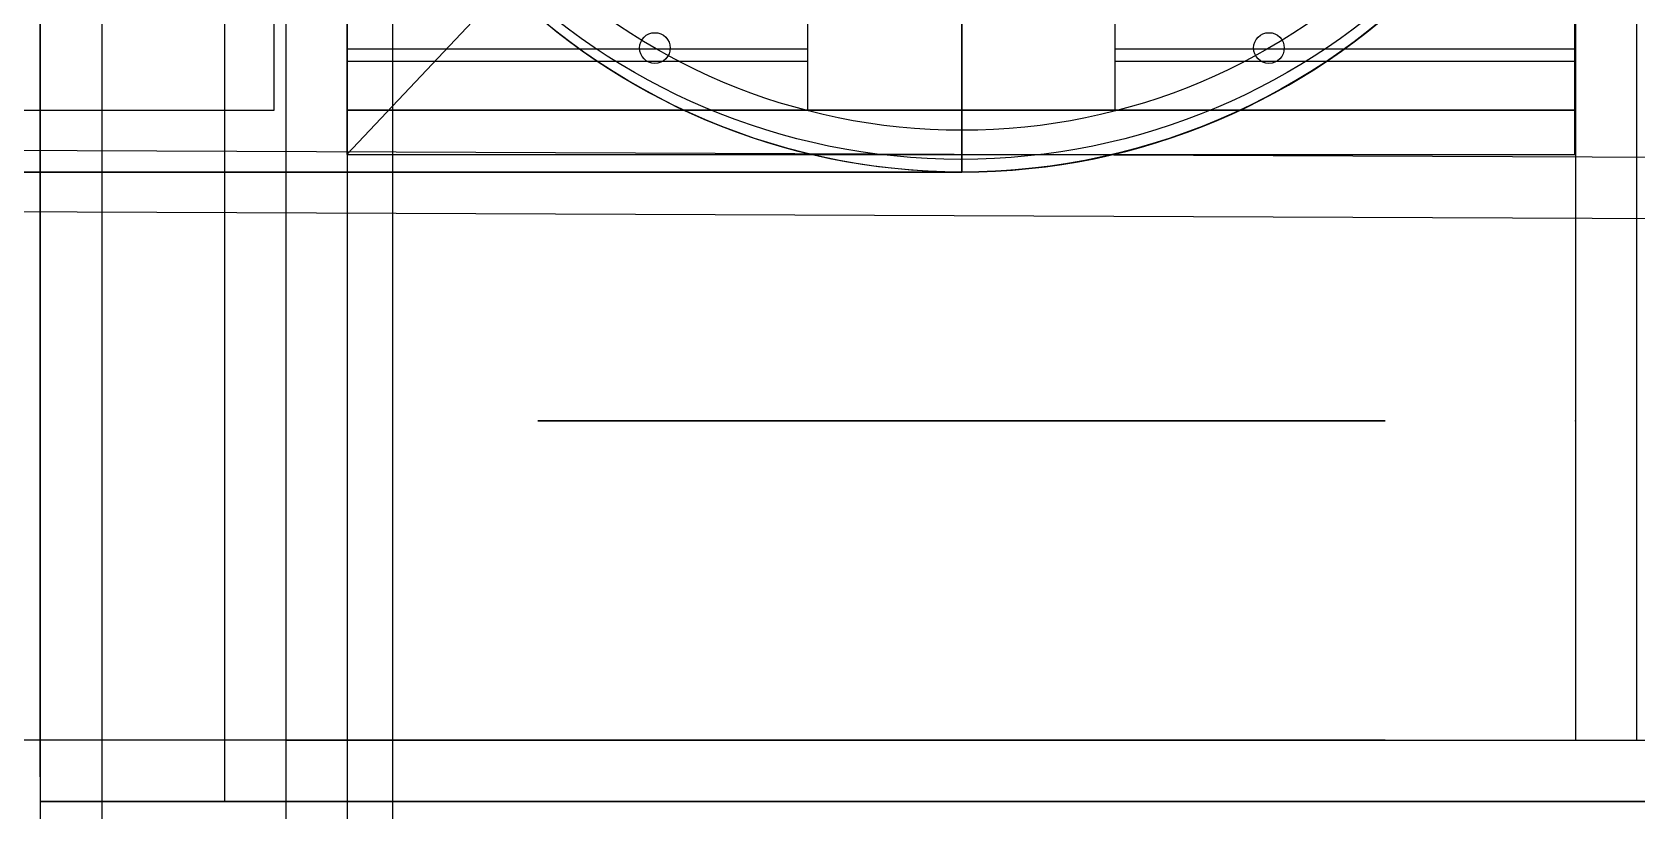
# Model space of a CAD drawing. Header units: millimetres. Extents: x -938 to 450, y -255 to 1556.
# Drawn here: x -125.7 to 5, y -157.1 to -93.6 of the extents above; entities that cross this region are included whole.
import ezdxf

# ---------------------------------------------------------------- set-up
doc = ezdxf.new("R2010")
doc.units = ezdxf.units.MM
doc.header["$MEASUREMENT"] = 0
for name, color, linetype in [('Treexalerator v20_axis 2 main', 7, 'Continuous'), ('Treexalerator v20_axis 3', 7, 'Continuous'), ('Treexalerator v20_Sketch1', 7, 'Continuous'), ('Treexalerator v20_Sketch10', 7, 'Continuous'), ('Treexalerator v20_Sketch16', 7, 'Continuous'), ('Treexalerator v20_Sketch18', 7, 'Continuous'), ('Treexalerator v20_Sketch19', 7, 'Continuous'), ('Treexalerator v20_Sketch2', 7, 'Continuous'), ('Treexalerator v20_Sketch21', 7, 'Continuous'), ('Treexalerator v20_Sketch22', 7, 'Continuous'), ('Treexalerator v20_Sketch28', 7, 'Continuous'), ('Treexalerator v20_Sketch29', 7, 'Continuous'), ('Treexalerator v20_Sketch42', 7, 'Continuous'), ('Treexalerator v20_Sketch48', 7, 'Continuous'), ('Treexalerator v20_Sketch49', 7, 'Continuous'), ('Treexalerator v20_Sketch50', 7, 'Continuous'), ('Treexalerator v20_Sketch75', 7, 'Continuous')]:
    doc.layers.add(name, color=color, linetype=linetype)

msp = doc.modelspace()

# ---------------------------------------------------------------- linework, layer by layer
at = {"layer": 'Treexalerator v20_axis 2 main'}
for p, q in [((-125, 71.14), (-125, -171.3)), ((-120, 66.14), (-120, -166.3)), ((-110, 56.14), (-110, -156.3)), ((-105, 51.14), (-105, -151.3)), ((-105, 51.14), (-105, -198.86)), ((5, -151.3), (5, 51.14)), ((0, 27.14), (0, -151.3)), ((-100, 4.14), (-100, -198.86)), ((-84.5, -125.3), (-15.5, -125.3)), ((-100, -151.3), (-200, -151.3)), ((-105, -151.3), (-125, -151.3)), ((-105, -151.3), (5, -151.3)), ((-15.5, -151.3), (-100, -151.3)), ((-15.5, -151.3), (50, -151.3)), ((-110, -156.3), (-125, -156.3)), ((-110, -156.3), (10, -156.3))]:
    msp.add_line(p, q, dxfattribs=at)
at = {"layer": 'Treexalerator v20_axis 3'}
for p, q in [((-100.05, 2.4, 132.63), (-100.05, -103.6, 132.63)), ((-0.05, 2.4, 132.63), (-100.05, -103.6, 132.63)), ((-0.05, -103.6, 132.63), (-0.05, 2.4, 132.63)), ((70.9, -104.1, 132.63), (-171, -103.1, 132.63)), ((-100.05, -103.6, 132.63), (-0.05, -103.6, 132.63)), ((75.9, -109.12, 132.63), (-176, -108.08, 132.63))]:
    msp.add_line(p, q, dxfattribs=at)
msp.add_circle((-50.05, -50.6, 132.63), 53.4, dxfattribs=at)
at = {"layer": 'Treexalerator v20_Sketch1'}
for p, q in [((-100, 0), (-100, -100)), ((0, -100), (0, 0)), ((-62.5, -100), (-62.5, -80)), ((-37.5, -80), (-37.5, -100)), ((-100, -90), (-100, -100)), ((-62.5, -100), (-62.5, -90)), ((-37.5, -90), (-37.5, -100)), ((0, -90), (0, -100)), ((-100, -100), (-62.5, -100)), ((-100, -100), (-62.5, -100)), ((-62.5, -100), (-75, -100)), ((-62.5, -100), (-75, -100)), ((-25, -100), (-37.5, -100)), ((0, -100), (-37.5, -100)), ((-37.5, -100), (-25, -100)), ((-37.5, -100), (0, -100))]:
    msp.add_line(p, q, dxfattribs=at)
at = {"layer": 'Treexalerator v20_Sketch10'}
for p, q in [((-100, -5, 1.5), (-100, -95, 1.5)), ((0, -95, 1.5), (0, -5, 1.5)), ((-62.5, -95, 1.5), (-62.5, -80, 1.5)), ((-37.5, -80, 1.5), (-37.5, -95, 1.5)), ((-100, -95, 1.5), (-62.5, -95, 1.5)), ((-37.5, -95, 1.5), (0, -95, 1.5))]:
    msp.add_line(p, q, dxfattribs=at)
at = {"layer": 'Treexalerator v20_Sketch16'}
for p, q in [((-40, -125.3, 20), (-29.45, -125.3, 9.45)), ((-35, -125.3, 25), (-40, -125.3, 20)), ((-34.67, -125.3, 19.39), (-36.28, -125.3, 21)), ((-36.28, -125.3, 21), (-33.64, -125.3, 23.64)), ((-24.45, -125.3, 14.45), (-35, -125.3, 25)), ((-32.03, -125.3, 22.03), (-34.67, -125.3, 19.39)), ((-33.64, -125.3, 23.64), (-32.03, -125.3, 22.03)), ((-32.36, -125.3, 17.08), (-33.35, -125.3, 18.07)), ((-33.35, -125.3, 18.07), (-30.71, -125.3, 20.71)), ((-29.72, -125.3, 19.72), (-32.36, -125.3, 17.08)), ((-28.37, -125.3, 13.1), (-31.04, -125.3, 15.76)), ((-31.04, -125.3, 15.76), (-28.4, -125.3, 18.4)), ((-30.71, -125.3, 20.71), (-29.72, -125.3, 19.72)), ((-29.45, -125.3, 9.45), (-24.45, -125.3, 14.45)), ((-28.4, -125.3, 18.4), (-25.74, -125.3, 15.74)), ((-25.74, -125.3, 15.74), (-28.37, -125.3, 13.1))]:
    msp.add_line(p, q, dxfattribs=at)
at = {"layer": 'Treexalerator v20_Sketch16', "extrusion": (0, -1, 0)}
for centre, radius in [((-50, 0, 125.3), 34.5), ((-81.5, -0.07, 125.3), 1.25), ((-75, 0, 125.3), 1.5), ((-50, 0, 125.3), 10), ((-50, 25, 125.3), 1.5), ((-50, -25, 125.3), 1.5), ((-50.07, 31.5, 125.3), 1.25), ((-49.93, -31.5, 125.3), 1.25), ((-25, 0, 125.3), 1.5), ((-18.5, 0.07, 125.3), 1.25)]:
    msp.add_circle(centre, radius, dxfattribs=at)
at = {"layer": 'Treexalerator v20_Sketch16'}
msp.add_point((0, -125.3), dxfattribs=at)
at = {"layer": 'Treexalerator v20_Sketch18'}
for p, q in [((25, -156.3, 20), (-125, -156.3, 20)), ((-125, -156.3, -20), (25, -156.3, -20)), ((-125, -156.3, 20), (-125, -156.3, -20)), ((-53, -156.3, -20), (-53, -156.3, -34)), ((-53, -156.3, 20), (-53, -156.3, 34)), ((-53, -156.3, 34), (-47, -156.3, 34)), ((-53, -156.3, -34), (-47, -156.3, -34)), ((-50, -156.3, -20), (-50, -156.3, -34)), ((-50, -156.3, 20), (-50, -156.3, 34)), ((-47, -156.3, 20), (-47, -156.3, 34)), ((-47, -156.3, -20), (-47, -156.3, -34))]:
    msp.add_line(p, q, dxfattribs=at)
at = {"layer": 'Treexalerator v20_Sketch18', "extrusion": (0, -1, 0)}
for centre, radius in [((-50, 25, 156.3), 1.75), ((-50, -25, 156.3), 1.75), ((-50, -31.5, 156.3), 1.5), ((-50, 31.5, 156.3), 1.5)]:
    msp.add_circle(centre, radius, dxfattribs=at)
at = {"layer": 'Treexalerator v20_Sketch18'}
msp.add_point((0, -156.3), dxfattribs=at)
at = {"layer": 'Treexalerator v20_Sketch19'}
for p, q in [((-125, -156.3, -20), (-58, -156.3, -20)), ((-125, -156.3, 20), (-125, -156.3, -20)), ((-125, -156.3, 20), (25, -156.3, 20)), ((25, -156.3, -20), (-125, -156.3, -20)), ((-125, -156.3, -20), (-125, -156.3, 20)), ((-58, -156.3, 20), (-125, -156.3, 20)), ((-118, -156.3, 6.17), (-118, -156.3, -13)), ((-96.83, -156.3, -15), (-118, -156.3, -15)), ((-118, -156.3, 15), (18, -156.3, 15)), ((-96.83, -156.3, -15), (-116, -156.3, -15)), ((-95.41, -156.3, -11.59), (-114.59, -156.3, 7.59)), ((-93.41, -156.3, -9.59), (-112.59, -156.3, 9.59)), ((-91.41, -156.3, -7.59), (-110.58, -156.3, 11.59)), ((-109.17, -156.3, 15), (-90, -156.3, 15)), ((-88, -156.3, -6.17), (-88, -156.3, 13)), ((-82.67, -156.3, 6.17), (-82.67, -156.3, -13)), ((-61.5, -156.3, -15), (-80.67, -156.3, -15)), ((-60.08, -156.3, -11.59), (-79.25, -156.3, 7.59)), ((-56.08, -156.3, -7.59), (-75.25, -156.3, 11.59)), ((-73.84, -156.3, 15), (-54.66, -156.3, 15)), ((-53, -156.3, -25), (-53, -156.3, -32)), ((-53, -156.3, 32), (-53, -156.3, 25)), ((-52.67, -156.3, -6.17), (-52.66, -156.3, 13)), ((-51, -156.3, -34), (-49, -156.3, -34)), ((-49, -156.3, 34), (-51, -156.3, 34)), ((-47.33, -156.3, 6.17), (-47.33, -156.3, -13)), ((-47, -156.3, -32), (-47, -156.3, -25)), ((-47, -156.3, 25), (-47, -156.3, 32)), ((-26.16, -156.3, -15), (-45.33, -156.3, -15)), ((-24.75, -156.3, -11.59), (-43.92, -156.3, 7.59)), ((-42, -156.3, -20), (25, -156.3, -20)), ((25, -156.3, 20), (-42, -156.3, 20)), ((-20.75, -156.3, -7.59), (-39.92, -156.3, 11.59)), ((-38.5, -156.3, 15), (-19.33, -156.3, 15)), ((-17.33, -156.3, -6.17), (-17.33, -156.3, 13)), ((-12, -156.3, 6.17), (-12, -156.3, -13)), ((9.17, -156.3, -15), (-10, -156.3, -15)), ((10.59, -156.3, -11.59), (-8.59, -156.3, 7.59)), ((14.59, -156.3, -7.59), (-4.58, -156.3, 11.59)), ((-3.17, -156.3, 15), (16, -156.3, 15))]:
    msp.add_line(p, q, dxfattribs=at)
at = {"layer": 'Treexalerator v20_Sketch19', "extrusion": (0, -1, 0)}
for centre, radius in [((-50, 25, 156.3), 1.75), ((-50, -25, 156.3), 1.75), ((-50, 31.5, 156.3), 1.5), ((-50, -31.5, 156.3), 1.5)]:
    msp.add_circle(centre, radius, dxfattribs=at)
for centre, radius, start, end in [((-116, -13, 156.3), 2, 180, 270.008), ((-116, 6.17, 156.3), 2, 45, 180), ((-109.17, 13, 156.3), 2, 90, 225), ((-96.83, -13, 156.3), 2, 270, 45), ((-90, -6.17, 156.3), 2, 225, 360), ((-90, 13, 156.3), 2, 359.992, 90), ((-80.67, 6.17, 156.3), 2, 45, 180), ((-80.67, -13, 156.3), 2, 180, 270.008), ((-73.84, 13, 156.3), 2, 90, 225), ((-61.5, -13, 156.3), 2, 270, 45), ((-58, 25, 156.3), 5, 270, 0), ((-58, -25, 156.3), 5, 0, 90), ((-54.67, -6.17, 156.3), 2, 225, 360), ((-54.66, 13, 156.3), 2, 359.992, 90), ((-51, 32, 156.3), 2, 90, 180), ((-51, -32, 156.3), 2, 180, 270), ((-49, -32, 156.3), 2, 270, 360), ((-49, 32, 156.3), 2, 0, 90), ((-45.33, 6.17, 156.3), 2, 45, 180), ((-45.33, -13, 156.3), 2, 180, 270.008), ((-42, -25, 156.3), 5, 90, 180), ((-42, 25, 156.3), 5, 180, 270), ((-38.5, 13, 156.3), 2, 90, 225), ((-26.16, -13, 156.3), 2, 270, 45), ((-19.33, -6.17, 156.3), 2, 225, 360), ((-19.33, 13, 156.3), 2, 359.992, 90), ((-10, -13, 156.3), 2, 180, 270.008), ((-10, 6.17, 156.3), 2, 45, 180), ((-3.17, 13, 156.3), 2, 90, 225)]:
    msp.add_arc(centre, radius, start, end, dxfattribs=at)
at = {"layer": 'Treexalerator v20_Sketch19'}
for p in [(-118, -156.3, 11), (-118, -156.3, -15), (0, -156.3)]:
    msp.add_point(p, dxfattribs=at)
at = {"layer": 'Treexalerator v20_Sketch2'}
for p, q in [((0, -100), (-100, -100)), ((-100, -100), (-100, -100, 10)), ((-100, -100, 10), (0, -100, 10)), ((-100, -100), (0, -100)), ((-100, -100, -10), (-100, -100)), ((0, -100, -10), (-100, -100, -10)), ((-50, -100, 14.14), (-50, -100)), ((-35.86, -100, 14.14), (-50, -100, 14.14)), ((-50, -100), (-35.86, -100)), ((-37.5, -100, 1.5), (-37.5, -100, -1.5)), ((0, -100, 1.5), (-37.5, -100, 1.5)), ((-37.5, -100, -1.5), (0, -100, -1.5)), ((-35.86, -100), (-35.86, -100, 14.14)), ((0, -100, 10), (0, -100)), ((0, -100), (0, -100, -10)), ((0, -100, -1.5), (0, -100, 1.5))]:
    msp.add_line(p, q, dxfattribs=at)
at = {"layer": 'Treexalerator v20_Sketch2', "extrusion": (0, -1, 0)}
for centre, radius in [((-50, 0, 100), 35), ((-50, 0, 100), 20), ((-64.14, 14.14, 100), 1.75), ((-64.14, -14.14, 100), 1.75), ((-50, 0, 100), 10.5), ((-35.86, -14.14, 100), 1.75), ((-35.86, 14.14, 100), 1.75)]:
    msp.add_circle(centre, radius, dxfattribs=at)
for centre, start, end in [((-50, -27.5, 100), 90, 143.1301), ((-50, 27.5, 100), 216.8699, 270), ((-50, 27.5, 100), 270, 323.1301), ((-50, -27.5, 100), 36.8699, 90)]:
    msp.add_arc(centre, 62.5, start, end, dxfattribs=at)
at = {"layer": 'Treexalerator v20_Sketch2'}
msp.add_point((0, -100), dxfattribs=at)
at = {"layer": 'Treexalerator v20_Sketch21'}
for p, q in [((-125, 54.14, -20), (-125, -154.3, -20)), ((-125, -154.3, 20), (-125, 54.14, 20)), ((-125, 54.14), (-125, -154.3)), ((-125, -154.3, -20), (-125, -154.3, 20))]:
    msp.add_line(p, q, dxfattribs=at)
at = {"layer": 'Treexalerator v20_Sketch22'}
for p, q in [((-123, -156.3, 20), (-123, -156.3, -20)), ((-58, -156.3, 20), (-123, -156.3, 20)), ((-123, -156.3, -20), (-58, -156.3, -20)), ((-123, -156.3), (23, -156.3)), ((-118, -156.3, -13), (-118, -156.3, 6.17)), ((-96.83, -156.3, -15), (-116, -156.3, -15)), ((-114.59, -156.3, 7.59), (-95.41, -156.3, -11.59)), ((-91.41, -156.3, -7.59), (-110.58, -156.3, 11.59)), ((-109.17, -156.3, 15), (-90, -156.3, 15)), ((-88, -156.3, 13), (-88, -156.3, -6.17)), ((-18.5, -156.3, -6.5), (-81.5, -156.3, -6.5)), ((-81.5, -156.3), (-81.5, -156.3, 6.5)), ((-81.5, -156.3, -6.5), (-81.5, -156.3)), ((-81.5, -156.3, 6.5), (-18.5, -156.3, 6.5)), ((-81.5, -156.3), (-18.5, -156.3)), ((-18.5, -156.3), (-81.5, -156.3)), ((-53, -156.3, 32), (-53, -156.3, 25)), ((-53, -156.3, -25), (-53, -156.3, -32)), ((-51, -156.3, -34), (-49, -156.3, -34)), ((-49, -156.3, 34), (-51, -156.3, 34)), ((-47, -156.3, 25), (-47, -156.3, 32)), ((-47, -156.3, -32), (-47, -156.3, -25)), ((23, -156.3, 20), (-42, -156.3, 20)), ((-42, -156.3, -20), (23, -156.3, -20)), ((-18.5, -156.3), (-18.5, -156.3, -6.5)), ((-18.5, -156.3, 6.5), (-18.5, -156.3)), ((-12, -156.3, -13), (-12, -156.3, 6.17)), ((9.17, -156.3, -15), (-10, -156.3, -15)), ((-8.59, -156.3, 7.59), (10.59, -156.3, -11.59)), ((14.59, -156.3, -7.59), (-4.58, -156.3, 11.59)), ((-3.17, -156.3, 15), (16, -156.3, 15))]:
    msp.add_line(p, q, dxfattribs=at)
at = {"layer": 'Treexalerator v20_Sketch22', "extrusion": (0, -1, 0)}
for centre, radius in [((-81.5, 0, 156.3), 6.5), ((-81.5, 0, 156.3), 1.5), ((-50, 0, 156.3), 31.5), ((-75, 0, 156.3), 1.75), ((-50, 0, 156.3), 25), ((-50, 0, 156.3), 10), ((-50, -25, 156.3), 1.75), ((-50, 25, 156.3), 1.75), ((-50, 25, 156.3), 1.75), ((-50, -25, 156.3), 1.75), ((-50, -31.5, 156.3), 1.5), ((-50, 31.5, 156.3), 1.5), ((-50, -31.5, 156.3), 1.5), ((-50, 31.5, 156.3), 1.5), ((-25, 0, 156.3), 1.75), ((-18.5, 0, 156.3), 6.5), ((-18.5, 0, 156.3), 1.5)]:
    msp.add_circle(centre, radius, dxfattribs=at)
for centre, radius, start, end in [((-116, -13, 156.3), 2, 180, 270.008), ((-116, 6.17, 156.3), 2, 45, 180), ((-109.17, 13, 156.3), 2, 90, 225), ((-96.83, -13, 156.3), 2, 270, 45), ((-90, -6.17, 156.3), 2, 225, 360), ((-90, 13, 156.3), 2, 359.992, 90), ((-58, 25, 156.3), 5, 270, 0), ((-58, -25, 156.3), 5, 0, 90), ((-51, -32, 156.3), 2, 180, 270), ((-51, 32, 156.3), 2, 90, 180), ((-49, -32, 156.3), 2, 270, 360), ((-49, 32, 156.3), 2, 0, 90), ((-42, -25, 156.3), 5, 90, 180), ((-42, 25, 156.3), 5, 180, 270), ((-10, 6.17, 156.3), 2, 45, 180), ((-10, -13, 156.3), 2, 180, 270.008), ((-3.17, 13, 156.3), 2, 90, 225)]:
    msp.add_arc(centre, radius, start, end, dxfattribs=at)
at = {"layer": 'Treexalerator v20_Sketch22'}
msp.add_point((0, -156.3), dxfattribs=at)
at = {"layer": 'Treexalerator v20_Sketch28'}
for p, q in [((-100, -4, 2.5), (-100, -96, 2.5)), ((0, -96, 2.5), (0, -4, 2.5)), ((-62.5, -96, 2.5), (-62.5, -86, 2.5)), ((-37.5, -86, 2.5), (-37.5, -96, 2.5)), ((-100, -96, 2.5), (-62.5, -96, 2.5)), ((-37.5, -96, 2.5), (0, -96, 2.5))]:
    msp.add_line(p, q, dxfattribs=at)
at = {"layer": 'Treexalerator v20_Sketch29'}
for p, q in [((-53, -156.3, 20), (-53, -156.3, 34)), ((-47, -156.3, -34), (-53, -156.3, -34)), ((-53, -156.3, -34), (-53, -156.3, -20)), ((-53, -156.3, 34), (-47, -156.3, 34)), ((-47, -156.3, 20), (-53, -156.3, 20)), ((-53, -156.3, -20), (-47, -156.3, -20)), ((-47, -156.3, -20), (-47, -156.3, -34)), ((-47, -156.3, 34), (-47, -156.3, 20))]:
    msp.add_line(p, q, dxfattribs=at)
at = {"layer": 'Treexalerator v20_Sketch29', "extrusion": (0, -1, 0)}
for centre, radius in [((-50, 25, 156.3), 1.75), ((-50, -25, 156.3), 1.75), ((-50, 31.5, 156.3), 1.5), ((-50, -31.5, 156.3), 1.5)]:
    msp.add_circle(centre, radius, dxfattribs=at)
at = {"layer": 'Treexalerator v20_Sketch29'}
msp.add_point((0, -156.3), dxfattribs=at)
at = {"layer": 'Treexalerator v20_Sketch42', "extrusion": (1e-16, 0, -1)}
msp.add_arc((49.96, -51.63, -132.84), 53.4, 220.9523, 319.0477, dxfattribs=at)
at = {"layer": 'Treexalerator v20_Sketch48'}
for p, q in [((-49.96, -105.03, 170.24), (-49.96, 1.77, 170.24)), ((-49.96, -51.63, 170.24), (-49.96, -105.03, 170.24)), ((-49.96, -105.03, 170.24), (-49.96, -51.63, 170.24)), ((-249.96, -105.03, 170.24), (-49.96, -105.03, 170.24))]:
    msp.add_line(p, q, dxfattribs=at)
for centre, radius in [((-49.96, -51.63, 170.24), 53.4), ((-49.96, -51.63, 170.24), 53.4), ((-49.96, -51.63, 170.24), 53.4), ((-49.96, -51.63, 170.24), 50), ((-74.96, -94.93, 170.24), 1.25), ((-24.96, -94.93, 170.24), 1.25)]:
    msp.add_circle(centre, radius, dxfattribs=at)
at = {"layer": 'Treexalerator v20_Sketch49'}
msp.add_line((-49.96, -105.03, 170.24), (-259.96, -105.03, 170.24), dxfattribs=at)
at = {"layer": 'Treexalerator v20_Sketch49', "extrusion": (0, 0, -1)}
msp.add_arc((49.96, -51.63, -170.24), 53.4, 90, 270, dxfattribs=at)
at = {"layer": 'Treexalerator v20_Sketch50'}
msp.add_line((-259.96, -105.03, 180.24), (-49.96, -105.03, 180.24), dxfattribs=at)
for centre in [(-74.96, -94.93, 180.24), (-24.96, -94.93, 180.24)]:
    msp.add_circle(centre, 1.25, dxfattribs=at)
msp.add_arc((-49.96, -51.63, 180.24), 53.4, 270, 90, dxfattribs=at)
at = {"layer": 'Treexalerator v20_Sketch75'}
for p, q in [((-96.33, 131.77, -3.53), (-96.33, -235.03, -3.53)), ((-105.95, -100, -3.53), (-105.95, -10, -3.53)), ((-130, -100, -3.53), (-105.95, -100, -3.53))]:
    msp.add_line(p, q, dxfattribs=at)

doc.saveas('drawing.dxf')
